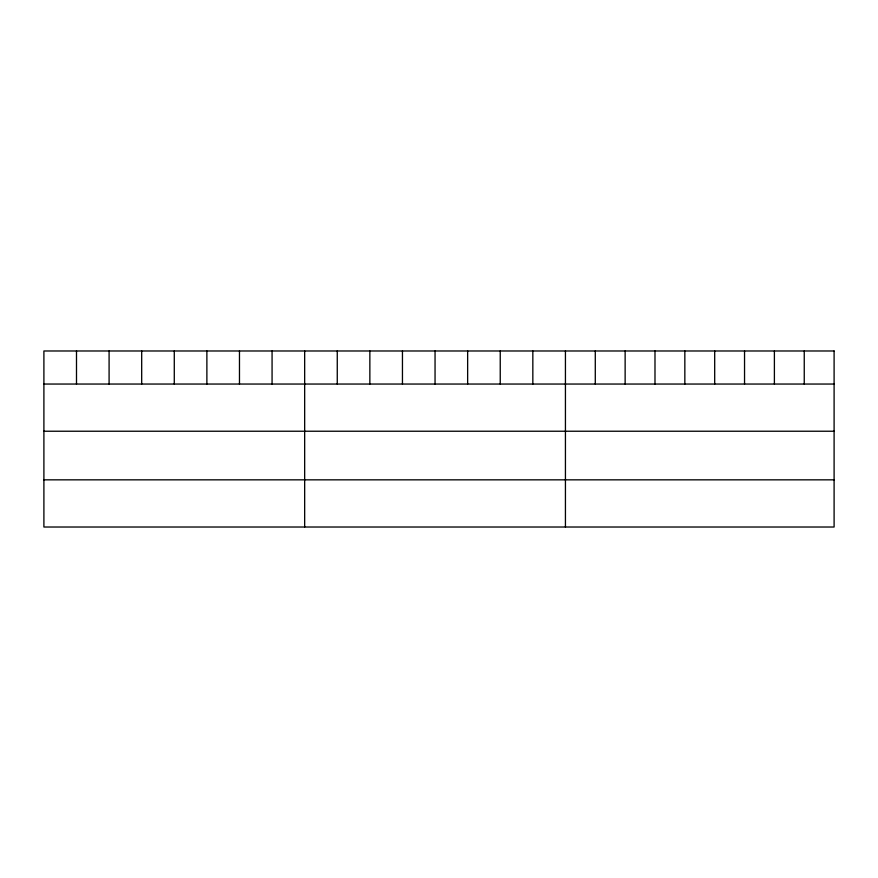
<?xml version="1.0" encoding="UTF-8"?>
<svg xmlns="http://www.w3.org/2000/svg" width="878" height="878" viewBox="0 0 878 878"><rect width="100%" height="100%" fill="white"/><g stroke="black" fill="none" stroke-linecap="round" stroke-linejoin="round"><path stroke-width="1.32" d="M43.9 384.048L834.1 384.048M43.9 431.23L834.1 431.23M43.9 479.838L834.1 479.838M804.248 350.981L804.248 384.048M774.396 350.981L774.396 384.048M744.544 350.981L744.544 384.048M714.692 350.981L714.692 384.048M684.84 350.981L684.84 384.048M654.988 350.981L654.988 384.048M625.136 350.981L625.136 384.048M595.284 350.981L595.284 384.048M565.432 350.981L565.432 527.019M532.836 350.981L532.836 384.048M500.24 350.981L500.24 384.048M467.645 350.981L467.645 384.048M435.049 350.981L435.049 384.048M402.453 350.981L402.453 384.048M369.857 350.981L369.857 384.048M337.262 350.981L337.262 384.048M304.666 350.981L304.666 527.019M272.07 350.981L272.07 384.048M239.474 350.981L239.474 384.048M206.879 350.981L206.879 384.048M174.283 350.981L174.283 384.048M141.687 350.981L141.687 384.048M109.091 350.981L109.091 384.048M76.496 350.981L76.496 384.048M834.1 350.981L43.9 350.981L43.9 527.019L834.1 527.019L834.1 350.981"/></g></svg>
